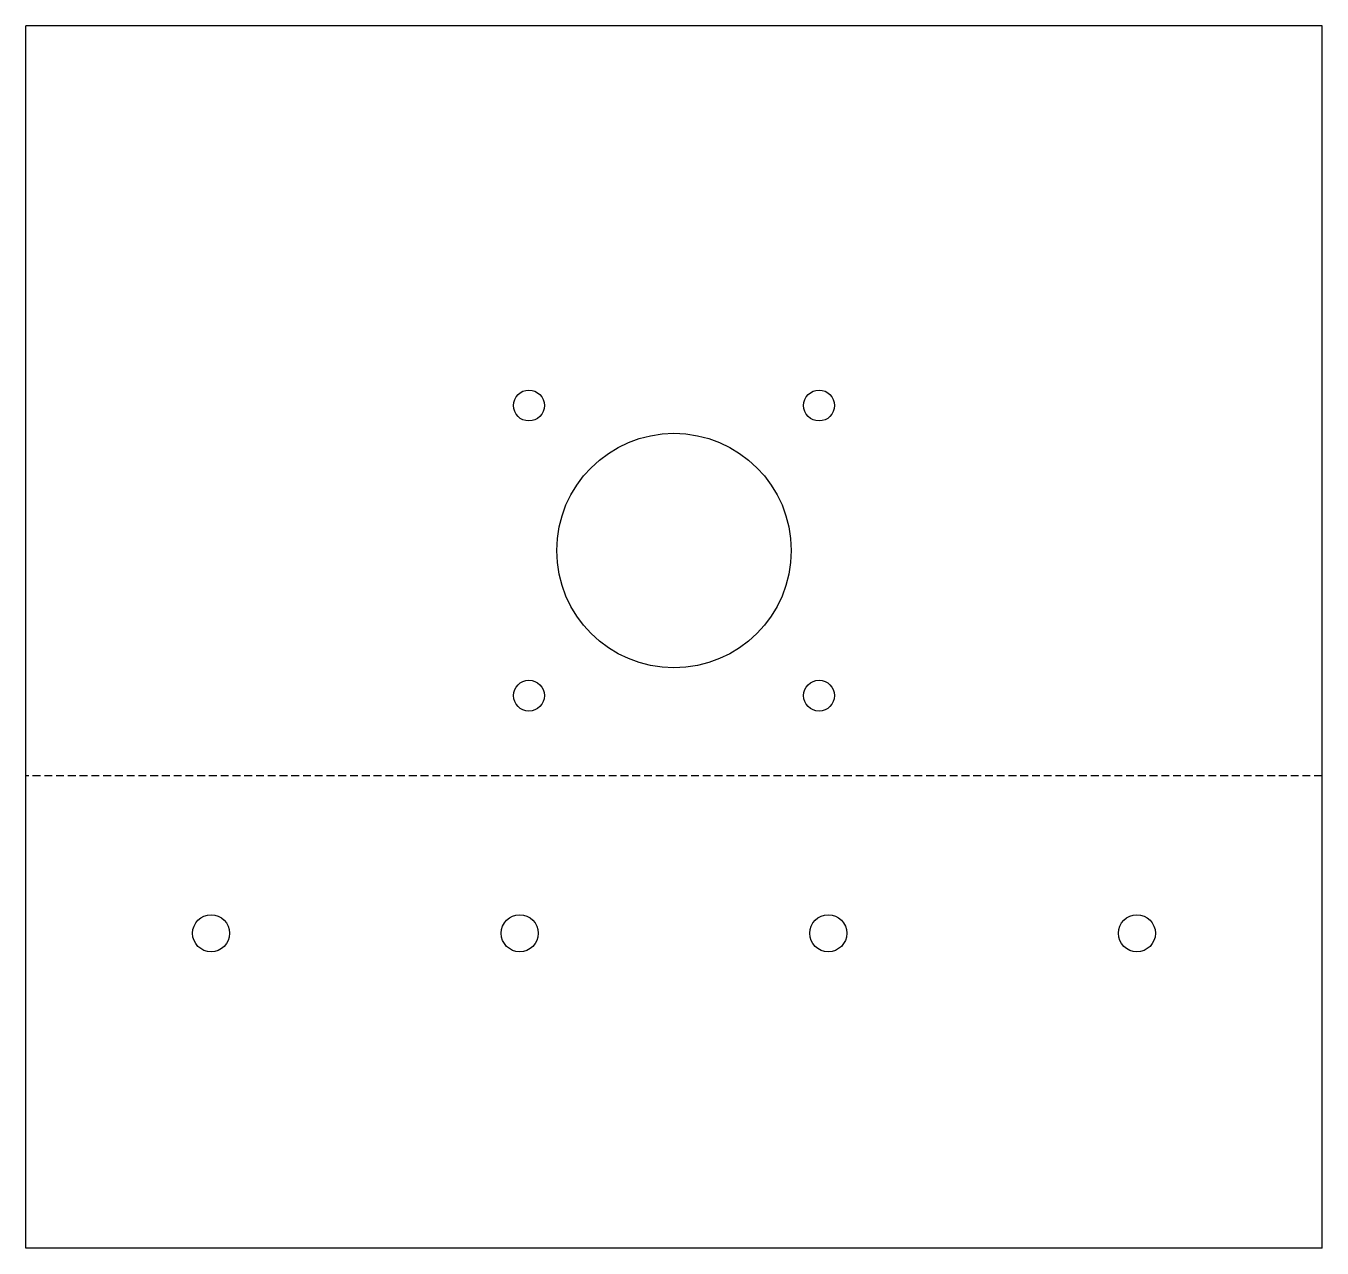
# Model space of a CAD drawing. Header units: millimetres. Extents: x -105 to 105, y -78 to 120.
import ezdxf

# ---------------------------------------------------------------- set-up
doc = ezdxf.new("R2010")
doc.units = ezdxf.units.MM
doc.linetypes.add('HIDDEN', pattern=[1.905, 1.27, -0.635])

msp = doc.modelspace()

# ---------------------------------------------------------------- linework, layer by layer
at = {"color": 7, "linetype": 'Continuous', "lineweight": 25}
for p, q in [((105, 120), (-105, 120)), ((-105, -78), (-105, 120)), ((105, -78), (105, 120)), ((105, -78), (-105, -78))]:
    msp.add_line(p, q, dxfattribs=at)
at = {"color": 7, "linetype": 'HIDDEN'}
msp.add_line((105, -1.5), (-105, -1.5), dxfattribs=at)
at = {"color": 7, "linetype": 'Continuous', "lineweight": 25}
for centre, radius in [((-23.5, 58.5), 2.5), ((23.5, 58.5), 2.5), ((0, 35), 19), ((-23.5, 11.5), 2.5), ((23.5, 11.5), 2.5), ((-75, -27), 3), ((-25, -27), 3), ((25, -27), 3), ((75, -27), 3)]:
    msp.add_circle(centre, radius, dxfattribs=at)

doc.saveas('drawing.dxf')
